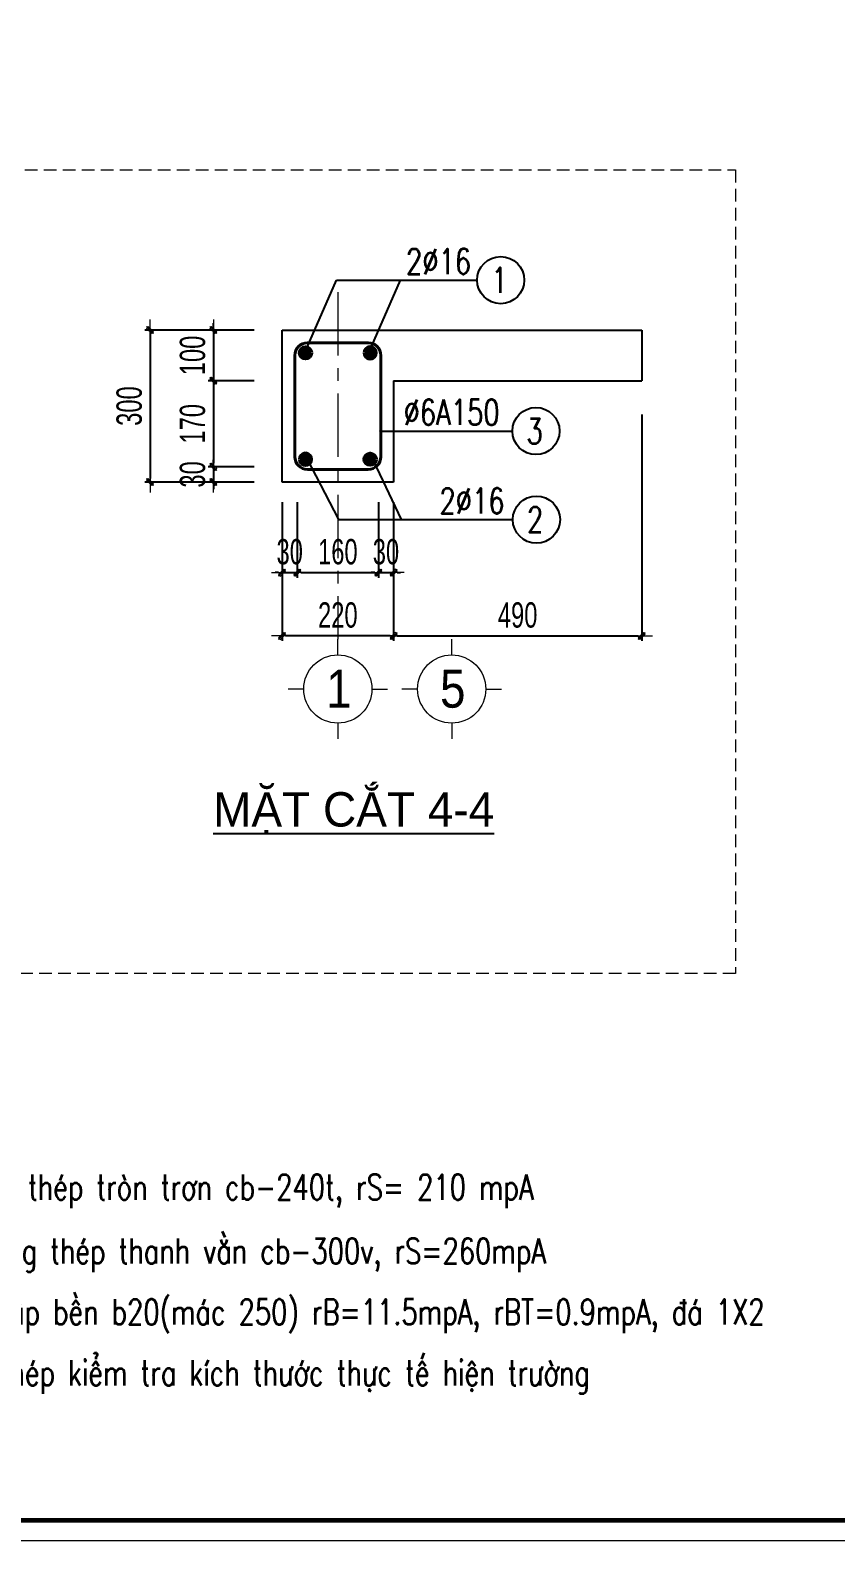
# Model space of a CAD drawing. Header units: millimetres. Extents: x -295047 to 29144, y -724756 to -246879.
# Drawn here: x -27793 to -24612, y -356485 to -350519 of the extents above; entities that cross this region are included whole.
import ezdxf
from ezdxf.enums import TextEntityAlignment as Align

# ---------------------------------------------------------------- set-up
doc = ezdxf.new("R2010")
doc.units = ezdxf.units.MM
doc.header["$MEASUREMENT"] = 0
doc.header["$PDMODE"] = 32
doc.linetypes.add('CENTER', pattern=[2, 1.25, -0.25, 0.25, -0.25])
doc.linetypes.add('HIDDEN', pattern=[0.375, 0.25, -0.125])
doc.layers.get('Defpoints').update_dxf_attribs({"color": 1})
for name, color, linetype, lineweight in [('EG Dim', 8, 'Continuous', 15), ('Khungten_LCDI', 7, 'Continuous', 5), ('KICHTHUOC', 8, 'Continuous', 18), ('LC Dim', 8, 'Continuous', 18), ('LC ISO', 153, 'Continuous', 13), ('LC MANH DUT', 35, 'HIDDEN', 5), ('LC Net dam2', 6, 'Continuous', 40), ('LC Net dam3', 1, 'Continuous', 60), ('LC Net manh', 219, 'Continuous', 5), ('LC Net thay', 7, 'Continuous', 25), ('LC Text1', 3, 'Continuous', 20), ('LC Text2', 7, 'Continuous', 25), ('TRUC', 8, 'CENTER', 5)]:
    doc.layers.add(name, color=color, linetype=linetype, lineweight=lineweight)
doc.styles.add('HOATBIF', font='hoatbif.shx', dxfattribs={"width": 0.7})
doc.styles.add('Khungten', font='VHAVAN_1.TTF', dxfattribs={"width": 0.9, "height": 5000})
doc.styles.add('LC 1', font='VHAVANB_1.TTF')
doc.styles.add('LC 3', font='vnsimli.shx', dxfattribs={"width": 0.75})
doc.styles.add('Title', font='VHBLACK_1.TTF', dxfattribs={"width": 0.8})
doc.dimstyles.new('1-100(1-40)', dxfattribs={"dimscale": 40, "dimtxt": 2.5, "dimasz": 0.35, "dimexe": 0.5, "dimexo": 0, "dimgap": 0.8, "dimtad": 1, "dimdec": 0, "dimzin": 0, "dimdsep": 46, "dimtxsty": 'HOATBIF', "dimblk1": 'DOT', "dimblk2": 'DOT', "dimsah": 1, "dimcen": -1, "dimdle": 1, "dimclrd": 256, "dimclre": 256, "dimclrt": 4, "dimadec": 3, "dimazin": 2, "dimtfac": 0.333333, "dimtdec": 0, "dimtix": 1, "dimtmove": 2, "dimatfit": 3, "dimldrblk": 'DOT', "dimfxl": 1, "dimtvp": 0.833333, "dimtolj": 1, "dimtzin": 0, "dimarcsym": 0})

# ---------------------------------------------------------------- blocks, each defined once
blk = doc.blocks.new('lcdi KC')
at = {"layer": 'Defpoints', "lineweight": 0}
blk.add_lwpolyline([(-1200, -14850), (-1200, 14850), (40800, 14850), (40800, -14850)], close=True, dxfattribs=at)
at = {"layer": 'Khungten_LCDI', "color": 5, "lineweight": 60}
blk.add_lwpolyline([(0, -14650), (0, 14650), (40600, 14650), (40600, -14650)], close=True, dxfattribs=at)
at = {"color": 7, "style": 'Khungten', "width": 0.8}
for tag, p in [('REVISION', (39499, -10746)), ('NGAYHT', (39546, -11609))]:
    blk.add_attdef(tag, text='', height=200, dxfattribs=at).set_placement(p, align=Align.CENTER)
at = {"layer": 'LC Text1', "style": 'Title', "width": 1.485915}
for tag, p, p2 in [('TENBANVE1', (36913, -8886), (40339, -8886)), ('TENBANVE2', (36913, -9562), (40339, -9562))]:
    blk.add_attdef(tag, text='', height=250, dxfattribs=at).set_placement(p, p2, align=Align.FIT)
at = {"layer": 'LC Text1', "style": 'Title', "width": 0.7}
blk.add_attdef('SOBANVE', text='', height=250, dxfattribs=at).set_placement((39562, -13896), align=Align.CENTER)
blk = doc.blocks.new('DOT')
at = {"layer": 'LC Dim'}
blk.add_line((-3, 0), (3, 0), dxfattribs=at)
at = {"layer": 'LC Dim', "color": 4}
blk.add_line((-1, -1), (1, 1), dxfattribs=at)
blk.add_lwpolyline([(0.5, 1), (-1, -0.5), (-0.5, -1), (1, 0.5)], close=True, dxfattribs=at)
blk = doc.blocks.new('*D431')
at = {"layer": 'Defpoints', "color": 0, "ltscale": 2, "transparency": 16777216}
for p in [(-26909.1, -352243.5), (-27069.6, -352303.5), (-26909.1, -352303.5)]:
    blk.add_point(p, dxfattribs=at)
at = {"layer": 'LC Dim', "lineweight": -2, "ltscale": 2, "transparency": 16777216}
for p, q in [((-26909.1, -352243.5), (-27089.6, -352243.5)), ((-27069.6, -352229.5), (-27069.6, -352215.5)), ((-27069.6, -352243.5), (-27069.6, -352303.5)), ((-26909.1, -352303.5), (-27089.6, -352303.5)), ((-27069.6, -352317.5), (-27069.6, -352331.5))]:
    blk.add_line(p, q, dxfattribs=at)
at = {"layer": 'LC Dim', "lineweight": -2, "ltscale": 2, "transparency": 16777216, "xscale": 14, "yscale": 14, "zscale": 14}
for p, rotation in [((-27069.6, -352243.5), 270), ((-27069.6, -352303.5), 90)]:
    blk.add_blockref('DOT', p, dxfattribs=dict(at, rotation=rotation))
at = {"layer": 'LC Dim', "color": 4, "ltscale": 2, "transparency": 16777216, "insert": (-27151.6, -352273.5), "char_height": 100, "attachment_point": 5, "rotation": 90, "style": 'HOATBIF'}
blk.add_mtext('\\A1;30', dxfattribs=at)
blk = doc.blocks.new('*D404')
at = {"layer": 'Defpoints', "color": 0, "ltscale": 2, "transparency": 16777216}
for p in [(-26909.1, -351703.5), (-27069.6, -351903.5), (-26909.1, -351903.5)]:
    blk.add_point(p, dxfattribs=at)
at = {"layer": 'LC Dim', "lineweight": -2, "ltscale": 2, "transparency": 16777216}
for p, q in [((-26909.1, -351703.5), (-27089.6, -351703.5)), ((-27069.6, -351689.5), (-27069.6, -351675.5)), ((-27069.6, -351703.5), (-27069.6, -351903.5)), ((-26909.1, -351903.5), (-27089.6, -351903.5)), ((-27069.6, -351917.5), (-27069.6, -351931.5))]:
    blk.add_line(p, q, dxfattribs=at)
at = {"layer": 'LC Dim', "lineweight": -2, "ltscale": 2, "transparency": 16777216, "xscale": 14, "yscale": 14, "zscale": 14}
for p, rotation in [((-27069.6, -351703.5), 270), ((-27069.6, -351903.5), 90)]:
    blk.add_blockref('DOT', p, dxfattribs=dict(at, rotation=rotation))
at = {"layer": 'LC Dim', "color": 4, "ltscale": 2, "transparency": 16777216, "insert": (-27151.6, -351803.5), "char_height": 100, "attachment_point": 5, "rotation": 90, "style": 'HOATBIF'}
blk.add_mtext('\\A1;100', dxfattribs=at)
blk = doc.blocks.new('*D405')
at = {"layer": 'Defpoints', "color": 0, "ltscale": 2, "transparency": 16777216}
for p in [(-26909.1, -351703.5), (-27319.6, -352303.5), (-26909.1, -352303.5)]:
    blk.add_point(p, dxfattribs=at)
at = {"layer": 'LC Dim', "lineweight": -2, "ltscale": 2, "transparency": 16777216}
for p, q in [((-26909.1, -351703.5), (-27339.6, -351703.5)), ((-27319.6, -351717.5), (-27319.6, -352289.5)), ((-26909.1, -352303.5), (-27339.6, -352303.5))]:
    blk.add_line(p, q, dxfattribs=at)
at = {"layer": 'LC Dim', "lineweight": -2, "ltscale": 2, "transparency": 16777216, "xscale": 14, "yscale": 14, "zscale": 14}
for p, rotation in [((-27319.6, -351703.5), 90), ((-27319.6, -352303.5), 270)]:
    blk.add_blockref('DOT', p, dxfattribs=dict(at, rotation=rotation))
at = {"layer": 'LC Dim', "color": 4, "ltscale": 2, "transparency": 16777216, "insert": (-27401.6, -352003.5), "char_height": 100, "attachment_point": 5, "rotation": 90, "style": 'HOATBIF'}
blk.add_mtext('\\A1;300', dxfattribs=at)
blk = doc.blocks.new('*D406')
at = {"layer": 'Defpoints', "color": 0, "ltscale": 2, "transparency": 16777216}
for p in [(-26798.2, -352383), (-26738.2, -352383), (-26738.2, -352661.3)]:
    blk.add_point(p, dxfattribs=at)
at = {"layer": 'LC Dim', "lineweight": -2, "ltscale": 2, "transparency": 16777216}
for p, q in [((-26798.2, -352383), (-26798.2, -352681.3)), ((-26738.2, -352383), (-26738.2, -352681.3)), ((-26812.2, -352661.3), (-26826.2, -352661.3)), ((-26798.2, -352661.3), (-26738.2, -352661.3)), ((-26724.2, -352661.3), (-26710.2, -352661.3))]:
    blk.add_line(p, q, dxfattribs=at)
at = {"layer": 'LC Dim', "lineweight": -2, "ltscale": 2, "transparency": 16777216, "xscale": 14, "yscale": 14, "zscale": 14}
blk.add_blockref('DOT', (-26798.2, -352661.3), dxfattribs=at)
at = {"layer": 'LC Dim', "lineweight": -2, "ltscale": 2, "transparency": 16777216, "xscale": 14, "yscale": 14, "zscale": 14, "rotation": 180}
blk.add_blockref('DOT', (-26738.2, -352661.3), dxfattribs=at)
at = {"layer": 'LC Dim', "color": 4, "ltscale": 2, "transparency": 16777216, "insert": (-26768.2, -352579.3), "char_height": 100, "attachment_point": 5, "style": 'HOATBIF'}
blk.add_mtext('\\A1;30', dxfattribs=at)
blk = doc.blocks.new('*D407')
at = {"layer": 'Defpoints', "color": 0, "ltscale": 2, "transparency": 16777216}
for p in [(-26738.2, -352383), (-26418.2, -352383), (-26418.2, -352661.3)]:
    blk.add_point(p, dxfattribs=at)
at = {"layer": 'LC Dim', "lineweight": -2, "ltscale": 2, "transparency": 16777216}
for p, q in [((-26738.2, -352383), (-26738.2, -352681.3)), ((-26418.2, -352383), (-26418.2, -352681.3)), ((-26724.2, -352661.3), (-26432.2, -352661.3))]:
    blk.add_line(p, q, dxfattribs=at)
at = {"layer": 'LC Dim', "lineweight": -2, "ltscale": 2, "transparency": 16777216, "xscale": 14, "yscale": 14, "zscale": 14, "rotation": 180}
blk.add_blockref('DOT', (-26738.2, -352661.3), dxfattribs=at)
at = {"layer": 'LC Dim', "lineweight": -2, "ltscale": 2, "transparency": 16777216, "xscale": 14, "yscale": 14, "zscale": 14}
blk.add_blockref('DOT', (-26418.2, -352661.3), dxfattribs=at)
at = {"layer": 'LC Dim', "color": 4, "ltscale": 2, "transparency": 16777216, "insert": (-26578.2, -352579.3), "char_height": 100, "attachment_point": 5, "style": 'HOATBIF'}
blk.add_mtext('\\A1;160', dxfattribs=at)
blk = doc.blocks.new('*D408')
at = {"layer": 'Defpoints', "color": 0, "ltscale": 2, "transparency": 16777216}
for p in [(-26418.2, -352383), (-26358.2, -352383), (-26358.2, -352661.3)]:
    blk.add_point(p, dxfattribs=at)
at = {"layer": 'LC Dim', "lineweight": -2, "ltscale": 2, "transparency": 16777216}
for p, q in [((-26418.2, -352383), (-26418.2, -352681.3)), ((-26358.2, -352383), (-26358.2, -352681.3)), ((-26432.2, -352661.3), (-26446.2, -352661.3)), ((-26418.2, -352661.3), (-26358.2, -352661.3)), ((-26344.2, -352661.3), (-26330.2, -352661.3))]:
    blk.add_line(p, q, dxfattribs=at)
at = {"layer": 'LC Dim', "lineweight": -2, "ltscale": 2, "transparency": 16777216, "xscale": 14, "yscale": 14, "zscale": 14}
blk.add_blockref('DOT', (-26418.2, -352661.3), dxfattribs=at)
at = {"layer": 'LC Dim', "lineweight": -2, "ltscale": 2, "transparency": 16777216, "xscale": 14, "yscale": 14, "zscale": 14, "rotation": 180}
blk.add_blockref('DOT', (-26358.2, -352661.3), dxfattribs=at)
at = {"layer": 'LC Dim', "color": 4, "ltscale": 2, "transparency": 16777216, "insert": (-26388.2, -352579.3), "char_height": 100, "attachment_point": 5, "style": 'HOATBIF'}
blk.add_mtext('\\A1;30', dxfattribs=at)
blk = doc.blocks.new('*D409')
at = {"layer": 'Defpoints', "color": 0, "ltscale": 2, "transparency": 16777216}
for p in [(-26798.2, -352383), (-26358.2, -352383), (-26798.2, -352911.3)]:
    blk.add_point(p, dxfattribs=at)
at = {"layer": 'LC Dim', "lineweight": -2, "ltscale": 2, "transparency": 16777216}
for p, q in [((-26798.2, -352383), (-26798.2, -352931.3)), ((-26358.2, -352383), (-26358.2, -352931.3)), ((-26372.2, -352911.3), (-26784.2, -352911.3))]:
    blk.add_line(p, q, dxfattribs=at)
at = {"layer": 'LC Dim', "lineweight": -2, "ltscale": 2, "transparency": 16777216, "xscale": 14, "yscale": 14, "zscale": 14, "rotation": 180}
blk.add_blockref('DOT', (-26798.2, -352911.3), dxfattribs=at)
at = {"layer": 'LC Dim', "lineweight": -2, "ltscale": 2, "transparency": 16777216, "xscale": 14, "yscale": 14, "zscale": 14}
blk.add_blockref('DOT', (-26358.2, -352911.3), dxfattribs=at)
at = {"layer": 'LC Dim', "color": 4, "ltscale": 2, "transparency": 16777216, "insert": (-26578.2, -352829.3), "char_height": 100, "attachment_point": 5, "style": 'HOATBIF'}
blk.add_mtext('\\A1;220', dxfattribs=at)
blk = doc.blocks.new('TTRUC')
at = {"layer": 'LC ISO'}
for p, q in [((0, 6.95), (0, 10.13)), ((-6.95, 0), (-10.13, 0)), ((6.95, 0), (10.13, 0)), ((0, -6.95), (0, -10.13))]:
    blk.add_line(p, q, dxfattribs=at)
at = {"layer": 'LC Net manh'}
blk.add_circle((0, 0), 6.95, dxfattribs=at)
blk = doc.blocks.new('theptron1')
at = {"layer": 'LC Net dam3'}
for p, q in [((-0.5, 0), (0.5, 0)), ((-0.35, 0.35), (0.35, -0.35)), ((0.35, 0.35), (-0.35, -0.35)), ((0, 0.5), (0, -0.5))]:
    blk.add_line(p, q, dxfattribs=at)
blk.add_circle((0, 0), 0.5, dxfattribs=at)
blk = doc.blocks.new('*D412')
at = {"layer": 'Defpoints', "color": 0, "ltscale": 2, "transparency": 16777216}
for p in [(-25378.2, -352037.2), (-26358.2, -352383), (-25378.2, -352911.3)]:
    blk.add_point(p, dxfattribs=at)
at = {"layer": 'LC Dim', "lineweight": -2, "ltscale": 2, "transparency": 16777216}
for p, q in [((-25378.2, -352037.2), (-25378.2, -352931.3)), ((-26358.2, -352383), (-26358.2, -352931.3)), ((-26344.2, -352911.3), (-25392.2, -352911.3))]:
    blk.add_line(p, q, dxfattribs=at)
at = {"layer": 'LC Dim', "lineweight": -2, "ltscale": 2, "transparency": 16777216, "xscale": 14, "yscale": 14, "zscale": 14, "rotation": 180}
blk.add_blockref('DOT', (-26358.2, -352911.3), dxfattribs=at)
at = {"layer": 'LC Dim', "lineweight": -2, "ltscale": 2, "transparency": 16777216, "xscale": 14, "yscale": 14, "zscale": 14}
blk.add_blockref('DOT', (-25378.2, -352911.3), dxfattribs=at)
at = {"layer": 'LC Dim', "color": 4, "ltscale": 2, "transparency": 16777216, "insert": (-25868.2, -352829.3), "char_height": 100, "attachment_point": 5, "style": 'HOATBIF'}
blk.add_mtext('\\A1;490', dxfattribs=at)
blk = doc.blocks.new('*D413')
at = {"layer": 'Defpoints', "color": 0, "ltscale": 2, "transparency": 16777216}
for p in [(-26909.1, -351903.5), (-27069.6, -352243.5), (-26909.1, -352243.5)]:
    blk.add_point(p, dxfattribs=at)
at = {"layer": 'LC Dim', "lineweight": -2, "ltscale": 2, "transparency": 16777216}
for p, q in [((-26909.1, -351903.5), (-27089.6, -351903.5)), ((-27069.6, -351917.5), (-27069.6, -352229.5)), ((-26909.1, -352243.5), (-27089.6, -352243.5))]:
    blk.add_line(p, q, dxfattribs=at)
at = {"layer": 'LC Dim', "lineweight": -2, "ltscale": 2, "transparency": 16777216, "xscale": 14, "yscale": 14, "zscale": 14}
for p, rotation in [((-27069.6, -351903.5), 90), ((-27069.6, -352243.5), 270)]:
    blk.add_blockref('DOT', p, dxfattribs=dict(at, rotation=rotation))
at = {"layer": 'LC Dim', "color": 4, "ltscale": 2, "transparency": 16777216, "insert": (-27151.6, -352073.5), "char_height": 100, "attachment_point": 5, "rotation": 90, "style": 'HOATBIF'}
blk.add_mtext('\\A1;170', dxfattribs=at)
blk = doc.blocks.new('TIEUDE2')
at = {"layer": 'LC Text2', "color": 7, "style": 'LC 1'}
blk.add_attdef('%%UTIªU§Ò', text='', height=3.5, dxfattribs=at).set_placement((0, 0), align=Align.BOTTOM_CENTER)
blk.add_attdef('TL', text='', height=2.2, dxfattribs=at).set_placement((0, -1.8), align=Align.TOP_CENTER)

msp = doc.modelspace()

# ---------------------------------------------------------------- linework, layer by layer
at = {"layer": 'LC MANH DUT', "ltscale": 200}
msp.add_lwpolyline([(-38164.2, -351070.2), (-25007.6, -351070.2), (-25007.6, -354244.3), (-38164.2, -354244.3)], close=True, dxfattribs=at)
at = {"layer": 'LC Net dam2'}
msp.add_lwpolyline([(-26698.2, -352253.5), (-26458.2, -352253.5, 0.414214), (-26408.2, -352203.5), (-26408.2, -351803.5, 0.414214), (-26458.2, -351753.5), (-26698.2, -351753.5, 0.414214), (-26748.2, -351803.5), (-26748.2, -352203.5, 0.414214)], format="xyb", close=True, dxfattribs=at)
at = {"layer": 'LC Net thay', "ltscale": 2}
for p, q in [((-26798.2, -352303.5), (-26798.2, -351703.5)), ((-26798.2, -351703.5), (-25378.2, -351703.5)), ((-25378.2, -351703.5), (-25378.2, -351903.5)), ((-26358.2, -351903.5), (-26358.2, -352303.5)), ((-26358.2, -351903.5), (-25378.2, -351903.5)), ((-26358.2, -352303.5), (-26798.2, -352303.5))]:
    msp.add_line(p, q, dxfattribs=at)
at = {"layer": 'LC Text2', "linetype": 'ByBlock'}
for centre in [(-25935.1, -351506), (-25796.1, -352102.3), (-25794.1, -352452)]:
    msp.add_circle(centre, 93.1, dxfattribs=at)
at = {"layer": 'TRUC', "ltscale": 200}
msp.add_line((-26578.2, -351553.9), (-26578.2, -352924.8), dxfattribs=at)

# ---------------------------------------------------------------- block references
at = {"layer": 'EG Dim', "yscale": 42.40098003740421, "zscale": 42.40098003740421}
for p, xscale, rotation in [((-26705.9, -351793.4), 42.40098003740421, 90), ((-26450.5, -351793.4), -42.40098003740421, 270), ((-26705.9, -352213.7), -42.40098003740421, 90), ((-26450.5, -352213.7), 42.40098003740421, 270)]:
    msp.add_blockref('theptron1', p, dxfattribs=dict(at, xscale=xscale, rotation=rotation))
at = {"layer": 'KICHTHUOC', "xscale": 19.39036266761832, "yscale": 19.39036266761832, "zscale": 19.39036266761832}
for p in [(-26578.2, -353121.2), (-26128.7, -353121.2)]:
    msp.add_blockref('TTRUC', p, dxfattribs=at)
at = {"layer": 'LC Net thay', "xscale": 0.3999999999995694, "yscale": 0.3999999999995694, "zscale": 0.3999999999995694}
msp.add_blockref('lcdi KC', (-38624.2, -350545.3), dxfattribs=at)
at = {"layer": 'LC Text2'}
ref = msp.add_blockref('TIEUDE2', (-26515.6, -353705.1), dxfattribs=dict(at, xscale=40.00000000002709, yscale=40.00000000002709, zscale=40.00000000002709))
ref.add_attrib('%%UTIªU§Ò', '%%UMÆT C¾T 4-4', dxfattribs={"color": 7, "height": 135.846, "style": 'LC 1'}).set_placement((-26515.6, -353705.1), align=Align.BOTTOM_CENTER)

# ---------------------------------------------------------------- texts
at = {"layer": 'LC Text1', "ltscale": 0.2, "style": 'LC 1', "width": 0.9}
for s, p in [('1', (-26573.9, -353239.7)), ('5', (-26124.4, -353239.7))]:
    msp.add_text(s, height=150, dxfattribs=at).set_placement(p, align=Align.BOTTOM_CENTER)
at = {"layer": 'LC Text1', "color": 3, "style": 'LC 3', "width": 0.75}
for s, p in [('- thÐp %%C < %%C10 dïng thÐp trßn tr¬n cb-240t, rS= 210 mpA', (-28991, -355138.2)), ('- thÐp %%C >= %%C10 dïng thÐp thanh v»n cb-300v, rS=260mpA', (-28986.9, -355390.7)), ('- bªt«ng dÇm, sµn cÊp bÒn b20(m¸c 250) rB=11.5mpA, rBT=0.9mpA, ®¸ 1X2', (-28991.8, -355631.4)), ('- tr\xadíc khi c¾t uèn thÐp kiÓm tra kÝch th\xadíc thùc tÕ hiÖn tr\xadêng', (-28996.7, -355872.1))]:
    msp.add_text(s, height=100, dxfattribs=at).set_placement(p)
at = {"layer": 'LC Text2', "linetype": 'ByBlock', "style": 'LC 3', "width": 0.75}
for s, p in [('2%%C16', (-26309.1, -351481.9)), ('%%C6A150', (-26318.6, -352078.2)), ('2%%C16', (-26177.1, -352427.9))]:
    msp.add_text(s, height=100, dxfattribs=at).set_placement(p)
for s, p in [('1', (-25940.4, -351506)), ('3', (-25801.4, -352102.3)), ('2', (-25799.4, -352452))]:
    msp.add_text(s, height=100, dxfattribs=at).set_placement(p, align=Align.MIDDLE_CENTER)

# ---------------------------------------------------------------- dimensions: what is measured, and where the dimension line sits
at = {"layer": 'LC Dim', "ltscale": 2}
for base, p1, p2, picture, middle in [((-27319.6, -352303.5), (-26909.1, -351703.5), (-26909.1, -352303.5), '*D405', (-27401.6, -352003.5)), ((-27069.6, -351903.5), (-26909.1, -351703.5), (-26909.1, -351903.5), '*D404', (-27151.6, -351803.5)), ((-27069.6, -352243.5), (-26909.1, -351903.5), (-26909.1, -352243.5), '*D413', (-27151.6, -352073.5)), ((-27069.6, -352303.5), (-26909.1, -352243.5), (-26909.1, -352303.5), '*D431', (-27151.6, -352273.5))]:
    dim = msp.add_linear_dim(base=base, p1=p1, p2=p2, angle=90, dimstyle='1-100(1-40)', override={"dimlfac": 0.5}, dxfattribs=at)
    dim.commit()
    dim.dimension.update_dxf_attribs({"geometry": picture, "text_midpoint": middle})
for base, p1, p2, picture, middle in [((-25378.2, -352911.3), (-26358.2, -352383), (-25378.2, -352037.2), '*D412', (-25868.2, -352829.3)), ((-26738.2, -352661.3), (-26798.2, -352383), (-26738.2, -352383), '*D406', (-26768.2, -352579.3)), ((-26798.2, -352911.3), (-26358.2, -352383), (-26798.2, -352383), '*D409', (-26578.2, -352829.3)), ((-26418.2, -352661.3), (-26738.2, -352383), (-26418.2, -352383), '*D407', (-26578.2, -352579.3)), ((-26358.2, -352661.3), (-26418.2, -352383), (-26358.2, -352383), '*D408', (-26388.2, -352579.3))]:
    dim = msp.add_linear_dim(base=base, p1=p1, p2=p2, dimstyle='1-100(1-40)', override={"dimlfac": 0.5}, dxfattribs=at)
    dim.commit()
    dim.dimension.update_dxf_attribs({"geometry": picture, "text_midpoint": middle})

# ---------------------------------------------------------------- leaders
for points in [[(-26707.8, -351788.7), (-26583.7, -351506), (-26028.2, -351506)], [(-26453.6, -351787.2), (-26330.2, -351506), (-26028.2, -351506)], [(-26408.2, -352102.3), (-25889.2, -352102.3)], [(-26700.9, -352210.5), (-26575.2, -352452), (-25887.2, -352452)], [(-26437.1, -352220.6), (-26328.2, -352452), (-25887.2, -352452)]]:
    msp.add_leader(points, dimstyle='1-100(1-40)', override={"dimlfac": 0.5}, dxfattribs=at)

doc.saveas('drawing.dxf')
